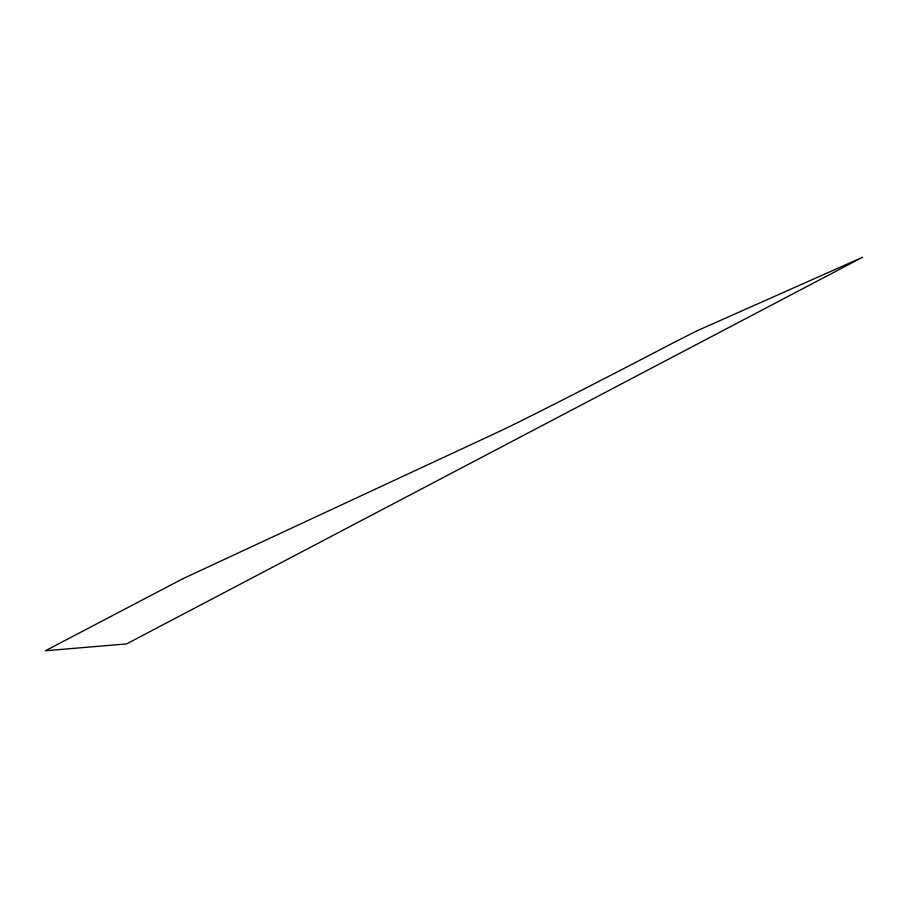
<?xml version="1.0" encoding="UTF-8"?>
<svg xmlns="http://www.w3.org/2000/svg" width="908" height="908" viewBox="0 0 908 908"><rect width="100%" height="100%" fill="white"/><g stroke="black" fill="none" stroke-linecap="round" stroke-linejoin="round"><path stroke-width="1.36" d="M182.814 578.736L45.4 650.752L126.53 643.931L862.6 257.248L696.447 331.068L672.93 343.008A183.654 2.486 -27.5 0 1 499.559 431.357L182.814 578.736"/></g></svg>
